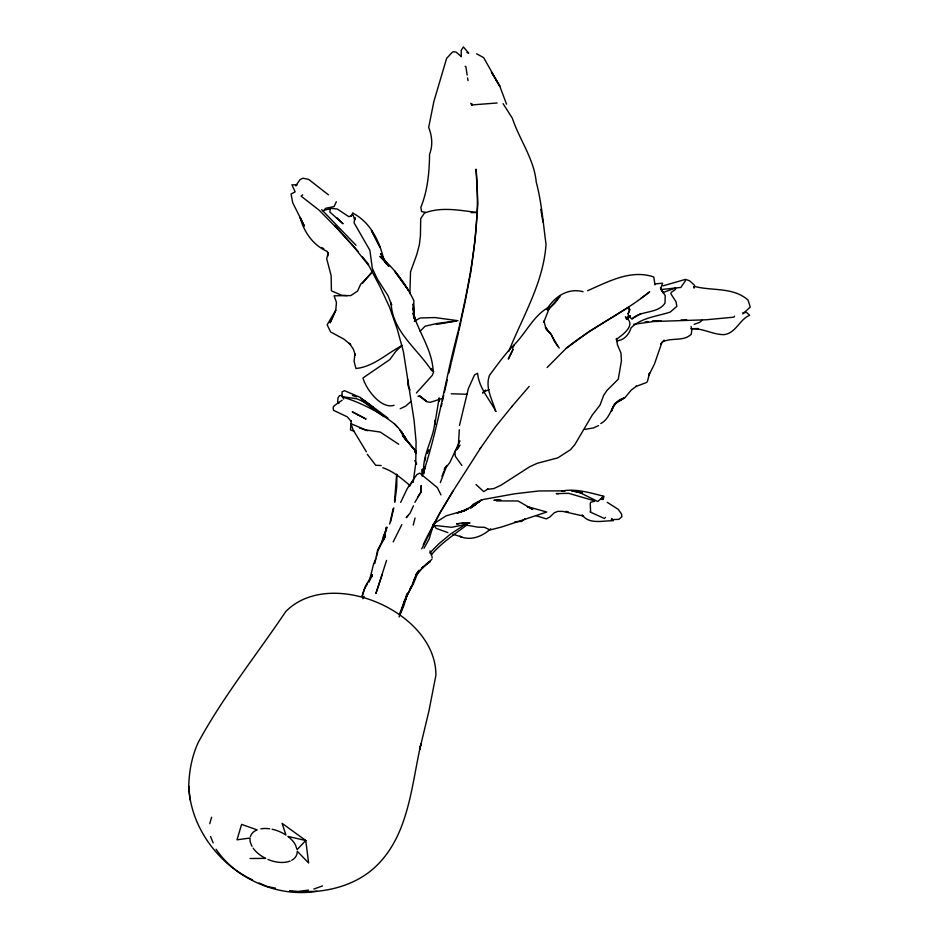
<?xml version="1.0" encoding="UTF-8"?>
<svg xmlns="http://www.w3.org/2000/svg" width="939" height="939" viewBox="0 0 939 939"><rect width="100%" height="100%" fill="white"/><g stroke="black" fill="none" stroke-linecap="round" stroke-linejoin="round"><path stroke-width="1.41" d="M396.857 474.43L396.763 486.672L394.803 502.365M422.339 473.397L422.433 469.077M434.863 424.24L439.088 398.136L439.429 400.953L439.088 398.136M434.816 424.463L434.968 420.226C434.217 438.83 421.47 455.18 423.888 473.772M459.3 429.757L458.338 446.553L454.769 451.8L455.38 456.401L461.871 465.462M407.608 379.344L408.101 385.859L410.038 389.955M188.762 786.354C189.032 771.389 191.92 756.458 198.07 742.761C223.153 696.468 256.464 655.164 285.773 611.535C330.422 566.158 436.541 612.04 435.884 675.399L428.959 710.835L419.604 749.921L420.93 743.958C411.317 785.931 408.923 834.841 375.846 866.415C360.013 881.545 338.451 889.256 316.913 891.287C254.469 901.452 191.556 848.962 188.762 786.354L189.995 799.875M409.885 293.625L410.531 271.805L416.799 254.528L419.369 244.621L420.426 235.783L420.719 218.611L424.405 213.118C441.119 206.486 459.617 210.395 476.895 212.414M394.533 501.426L396.645 474.277M413.148 482.47L415.754 463.443L416.083 441.858L414.134 420.754L403.465 351.914L397.361 329.495L389.615 307.323L379.861 286.36L369.097 266.089L354.285 247.38L337.101 228.494L319.295 210.301L301.079 196.122L302.71 194.807M327.688 256.23L328.204 252.603M209.749 823.691L211.604 817.223M393.817 507.882L390.589 521.884M393.218 508.527L389.685 524.068M374.778 563.588L377.607 550.195L385.436 535.207L383.887 539.068M465.451 300.104L470.944 271.394L475.052 239.574L477.857 203.88L476.038 169.173C481.308 223.318 470.439 277.298 458.561 329.882C445.274 378.335 438.536 428.571 422.139 476.143M433.783 523.422L429.193 538.963L424.041 548.223M441.318 406.317L441.917 403.559M442.515 400.789L443.701 395.272M458.878 330.669L465.181 301.536M382.866 540.512L386.492 527.155L385.835 529.373M383.394 540.618L384.251 536.815M384.814 534.279L385.377 531.744M444.347 392.479L447.281 379.884M448.912 372.889L451.19 363.1M369.097 582.098L373.581 564.034L375.823 558.74M451.53 361.691L458.572 332.054M424.628 461.495L425.649 457.41M381.739 542.719L383.617 535.383L386.551 530.359M376.516 556.534L377.818 551.557M413.23 525.101L415.061 518.07M459.476 425.426L468.361 388.582L474.535 374.896L477.564 373.241C479.031 388.053 489.313 399.016 496.015 411.552M382.267 574.48L375.917 593.448L386.563 560.407M423.512 473.291L425.52 466.425M406.704 594.622L401.563 610.068M432.374 527.331L433.137 524.76M406.575 596.277L405.108 600.901L407.514 593.178L403.981 605.338L399.098 616.982M660.363 287.886L663.204 292.722L660.727 288.59L662.582 283.214L654.683 283.918L654.999 284.857L653.779 276.982C630.996 269.07 608.038 281.782 587.626 290.703M628.214 313.72L629.259 310.715L628.766 307.875M413.606 581.699L416.799 572.896M399.357 614.705L404.639 600.408M440.309 482.634L446.811 465.509L444.323 469.336L449.758 462.704L459.946 440.861M508.809 351.292C522.8 316.279 543.517 282.639 546.029 244.246C543.188 223.529 541.662 202.437 536.263 182.213C534.056 158.926 519.537 139.852 512.33 118.208L503.081 103.654M444.44 469.829L445.274 467.645M441.976 476.273L443.947 471.12M400.66 502.377L407.315 488.491L416.799 474.641L419.745 473.127L437.316 487.599L440.99 494.912M371.586 575.243L370.647 577.649L372.407 574.715L365.459 586.089L362.172 596.077L364.226 589.258L367.513 583.694M411.446 586.288L404.216 601.84M412.503 583.694L415.155 577.227M385.823 530.652L387.185 527.366M399.474 615.174L401.059 611.336M427.28 453.584L428.9 449.746M432.198 528.352L435.356 521.403M336.338 201.768L334.061 206.568L325.645 208.305L323.262 211.298M413.442 505.828L410.038 513.222L406.247 517.694L408.078 515.452M421.717 548.892L439.781 513.328L453.021 491.144M423.301 544.585L426.376 538.164M393.183 541.909L401.833 524.619M413.148 582.966L409.85 589.446M378.135 550.313L380.729 545.125M414.921 502.342L420.989 492.036L421.2 485.533L421.001 492.083L417.726 496.848M426.987 536.885L438.759 514.783L451.882 492.881L480.709 447.821M381.375 543.822L382.678 541.451M383.969 539.068L385.26 536.697M362.818 598.73L364.121 596.347M407.256 595.068L413.36 583.835L418.864 570.325L416.177 575.196L423.477 566.898M512.494 348.275L514.22 345.188M734.521 316.173L733.946 317.159L706.022 319.788L653.708 321.514L633.79 324.284M371.034 577.978L372.149 576.123M369.004 581.264L370.482 578.847M457.176 449.57L460.063 445.086M480.181 448.584L495.546 426.693L512.048 406.329M602.979 496.837L597.803 501.52L580.736 492.998L571.17 490.569L582.004 492.869M416.4 392.972L432.304 375.33L433.701 371.644L431.071 368.522L433.149 371.187C432.351 350.153 418.853 332.676 413.078 312.992L413.946 318.485M409.357 486.05L413.442 480.463M546.744 309.494C554.327 296.865 567.849 287.58 583.049 291.689M372.454 271.277L362.513 283.32M660.587 344.014L664.119 340.106M511.814 406.599L529.173 386.422M470.697 507.893L482.059 499.701L470.662 507.236L473.268 504.208L482.059 499.701L514.678 493.797L539.103 490.944L565.325 490.851M371.328 273.39L360.623 284.306L357.559 291.09L350.869 295.574L334.061 295.808L336.444 302.311L335.775 310.234L330.152 322.676L335.775 310.234L327.159 324.8L330.634 331.948L344.038 339.214L350.646 344.672L349.39 343.334L353.369 349.226L355.282 355.071L354.919 353.921L354.062 361.409L355.975 368.499C373.816 366.703 386.88 353.346 402.15 345.505M482.658 393.241L485.616 390.025M549.033 308.614L559.949 296.407L554.62 303.414L547.507 310.269M431.13 555.008C441.353 542.848 454.781 534.197 467.293 524.655M415.754 574.868L423.172 567.109M420.144 331.232L425.062 326.22L436.987 323.474L456.507 320.95L436.389 324.448M429.792 552.989L438.924 543.74L450.837 533.81L464.793 524.772M547.108 367.525L566.076 348.439L589.011 331.62L629.06 306.889M600.772 423.559C612.392 417.409 610.69 401.235 624.318 397.948L614.446 404.016L611.535 411.2L612.944 406.669L617.123 402.138L624.858 397.784L631.243 390.084L636.442 386.175L635.867 386.481L646.56 382.49L647.441 381.445L649.553 372.983L648.708 375.565L654.506 363.921L661.972 342.277C670.822 337.019 682.97 342.054 691.174 334.354L691.832 330.129L691.081 326.479M402.021 345.364L395.847 351.315L389.791 359.614L362.97 377.959C365.752 388.723 380.964 409.486 394.063 405.308M605.561 517.342L604.364 518.492L590.009 511.931M742.831 313.908L750.238 307.065L748.031 300.057C733.089 286.841 712.478 291.137 694.719 286.465M423.372 566.534L421.693 568.048L431.811 559.468M410.848 401.516L405.707 406.118L400.202 408.747M685.482 280.655L680.869 287.44L660.833 289.588M472.998 506.497L474.981 504.818L460.427 512.26L468.608 508.633L457.328 512.976L465.897 510.17L446.26 515.781L433.407 523.939M422.257 568.212L430.332 561.428L426.118 564.304M524.807 518.938L521.814 521.45L514.865 521.708M702.395 320.187L699.602 322.37L694.132 324.354M470.768 507.94L479.759 501.121L470.662 507.236M490.71 528.81C482.517 536.345 470.603 541.31 459.77 536.333L461.73 536.979M640.621 298.579L649.682 291.794C623.461 313.051 592.227 326.936 566.1 348.392M626.477 318.955L629.776 316.56L627.358 317.992M626.606 318.826L629.776 316.56M342.054 400.237L334.425 405.566L333.157 407.28L333.427 410.261L347.254 416.834L351.186 421.376L351.28 420.66L350.458 429.933L354.109 431.236M628.473 308.074L630.034 309.635L628.027 313.837L629.376 317.053L632.017 318.861L640.985 313.473M632.017 318.861C641.243 310.105 657.828 314.037 665 303.109L665.211 295.621L660.727 288.59M627.487 317.934L629.975 316.466M414.275 321.244L420.144 317.981L434.769 317.546L457.997 320.704M324.436 210.101L329.624 208.998M598.577 425.555L593.507 427.926L585.079 429.369M482.975 392.279L489.231 389.532M322.511 885.923L313.872 889.033M629.869 315.657L627.334 316.713L629.975 315.704M662.793 292.604L675.528 287.991L675.481 289.47L671.232 292.393L670.904 293.848L676.033 301.795L676.866 306.325L670.188 312.124C657.03 316.326 641.337 317.699 631.067 327.828C628.93 334.683 624.142 340.235 616.63 340.88M663.028 285.843L685.587 279.353L689.625 280.82L694.578 285.303L694.109 288.132L693.592 286.806M442.41 398.406L430.308 402.326L426.459 401.657L420.778 396.645L419.205 395.73L426.294 401.235L420.778 396.645L418.019 396.293M645.222 321.913L648.063 321.525M308.508 890.113L297.921 891.451L289.658 890.618M497.13 102.985L471.601 104.957L470.732 103.267M459.253 523.727L456.554 523.927L462.575 522.823L470.04 522.941L461.953 523.539M742.902 312.652L746.611 312.464L749.627 315.293C739.38 319.565 735.894 333.228 724.016 334.636C712.678 334.718 702.302 327.758 690.893 328.791M295.456 892.05L316.913 891.287M652.323 320.938L660.927 320.668M680.975 320.058L686.714 319.882M342.336 395.519L339.578 395.601L338.017 397.854L337.641 401.469L338.838 403.559M564.327 490.909L561.898 490.98C576.077 488.397 590.244 492.869 603.93 496.297L603.155 499.571L600.667 499.067M691.867 328.697L698.393 328.568M250.032 858.504L265.667 858.387A24.942 15.177 23.4 0 1 253.084 848.093M471.132 212.613L476.812 212.59M467.07 394.251L451.236 393.781M558.822 493.679L556.193 493.632L568.694 493.315L593.812 500.628L594.704 501.32L590.748 502.177L590.232 503.621L590.619 511.778M579.879 492.552L582.274 492.635M496.449 500.874L518.128 501.003L532.777 509.478L527.389 506.579L546.733 512.025L501.719 526.979L490.029 529.972L484.489 527.295L477.798 527.143L464.3 524.748L451.682 527.284L432.785 525.253L434.511 525.969L436.119 528.375L447.891 532.601M381.187 465.533L375.764 465.286L367.29 454.312M347.184 295.621L341.573 295.257L331.408 290.808L331.115 275.491L326.655 258.589L327.922 254.34L327.347 251.499C313.145 245.267 304.001 232.191 300.128 217.461L304.377 226.064L292.686 202.671L291.067 193.986L295.163 191.873L291.912 184.772L297.029 184.96L295.621 185.84L300.069 179.631L302.945 178.21L308.696 179.408L328.439 194.843M565.724 511.403L568.177 511.708M425.707 212.39L421.588 211.58L420.836 207.343C427.714 190.5 429.358 172.236 429.557 154.219C433.02 145.357 432.104 136.132 428.677 127.422L433.865 101.529L446.624 58.371L452.422 52.126L453.76 51.798L456.096 52.068L461.166 56.446M275.491 888.165L266.899 886.428L259.047 883M460.403 536.533L452.903 534.291M583.565 516.098L562.931 511.403L557.731 511.368L554.21 512.835L549.878 517.002L546.287 518.88L535.981 515.687M359.437 427.984L367.771 430.755M466.941 52.537L468.714 53.136L463.385 46.95L461.202 50.33L461.295 56.751M352.442 395.507L356.456 396.868M465.134 66.305L465.873 66.61L467.141 75.05M366.339 451.753L353.064 429.804L351.045 423.712L365.717 429.933L380.272 432.069L398.711 444.264M471.601 104.957L472.352 105.321L472.094 103.9M416.4 451.553L402.397 435.614L415.085 450.239C406.787 442.41 402.925 431.424 394.439 423.841C379.192 411.939 361.503 402.96 342.946 397.08L343.592 399.028M382.854 467.739C393.699 471.531 401.81 478.608 410.155 485.709M252.521 879.855C237.86 873.376 225.008 862.53 216.087 849.243M476.625 53.793L483.655 57.643L499.759 86.13L506.567 104.217M361.914 400.495L364.825 402.127L356.714 398.77L341.96 396.681L342.101 391.833L344.496 390.671L360.224 397.408L387.936 418.078M321.537 247.427L323.814 248.753M362.266 400.26L364.391 401.728M362.102 400.777L383.84 416.552M366.515 403.207L379.227 412.972M475.991 484.489L483.726 491.613L487.94 488.996L487.388 489.266L493.679 488.632L500.945 485.252L529.573 466.836L537.202 463.303L557.766 457.88L570.419 449.746L574.821 444.628L592.227 415.108L600.009 405.143L603.683 395.284L606.981 390.424L618.273 379.203L621.418 360.952L620.984 353.123L617.428 344.813L616.536 338.463L616.207 339.495C622.475 334.871 636.689 325.152 626.02 317.546M334.754 225.383L358.076 251.37M355.987 245.255L321.643 209.608M385.847 262.897L379.919 256.464C394.474 268.319 405.601 283.742 413.829 300.527L413.806 315.093L413.665 312.311M394.439 423.841L397.49 427.186M388.805 266.124L384.755 261.547L386.457 263.882M582.098 514.854C589.234 524.866 602.826 520.488 613.237 520.746L611.759 518.539L611.312 519.678L618.895 519.337L621.888 516.732L621.559 514.091L618.249 509.325L607.228 502.33M336.948 217.848L343.052 223.775L329.835 212.038L330.34 208.27L337.277 209.021L348.921 216.733L351.843 215.43L351.092 216.334L352.864 212.813L353.592 213.552C371.011 223.024 379.732 241.863 383.969 260.361L380.612 253.495L388.699 266.336M550.794 334.167L545.5 327.746L550.794 334.167L557.684 345.904M402.573 434.428L406.188 439.17L403.535 435.813M362.466 256.828L368.616 264.469M559.221 348.017L554.562 341.573L551.404 334.695L545.911 328.615L543.963 320.962L543.74 322.323L549.655 307.217L548.364 307.382C533.364 315.95 526.439 332.3 514.537 344.413C505.006 353.886 497.412 364.649 489.489 375.342C484.841 387.983 492.494 399.544 495.592 411.364M431.647 370.647C417.315 348.51 392.302 331.631 391.105 303.004L391.645 305.21L388.065 295.75L377.243 278.895L372.337 268.413L369.884 250.314L354.062 222.789L355.001 217.578L354.649 219.879L353.193 215.09M406.188 439.17L400.143 430.25L405.73 439.745M545.958 327.723L547.46 329.953M415.789 453.044L414.569 450.966L415.93 453.56M351.045 423.712L351.585 424.651M414.792 460.603L416.728 464.148M405.777 439.652L401.869 431.999L404.04 437.398M252.004 846.309L250.537 842.917A24.93 15.047 23.3 0 1 250.091 838.011L237.004 839.83L241.616 824.407L257.133 829.876A24.93 15.047 23.3 0 0 250.42 836.496M625.397 316.725L626.548 319.06M429.933 550.876L431.74 555.149M210.524 836.449L213.153 842.882M540.758 209.362L543 222.156M415.214 321.478L413.019 308.015L414.803 320.117L413.207 303.954L413.43 308.133M467.563 77.855L467.998 80.66M431.999 556.416L432.14 558.059M422.104 469.488L422.35 473.808M291.712 860.288A24.942 15.177 23.4 0 0 297.287 851.274L308.626 862.988L305.762 840.522L282.134 823.362L285.902 835.017A24.93 15.047 23.3 0 0 272.134 829.243M290.128 861.04A24.942 15.177 23.4 0 1 267.991 859.467M260.878 828.832A24.93 15.047 23.3 0 1 269.763 828.82M602.967 496.438L601.922 498.339L602.967 496.438M510.828 353.78L508.304 359.085L513.152 349.249L510.828 353.78M305.762 840.522L297.135 849.619L295.269 844.537A24.942 15.106 23.1 0 0 287.921 836.403L305.762 840.522M497.963 499.959L493.914 500.323L501.215 500.346L497.963 499.959M357.923 414.745L352.254 411.81L366.069 419.087L357.923 414.745M364.907 401.211L361.163 398.676L373.264 407.456L364.907 401.211M397.796 275.479L394.509 270.913L408.383 290.186L397.796 275.479M495.862 79.486L491.414 72.092L499.759 86.13L495.862 79.486M374.696 236.804L371.433 230.571L380.283 247.743L374.696 236.804"/></g></svg>
